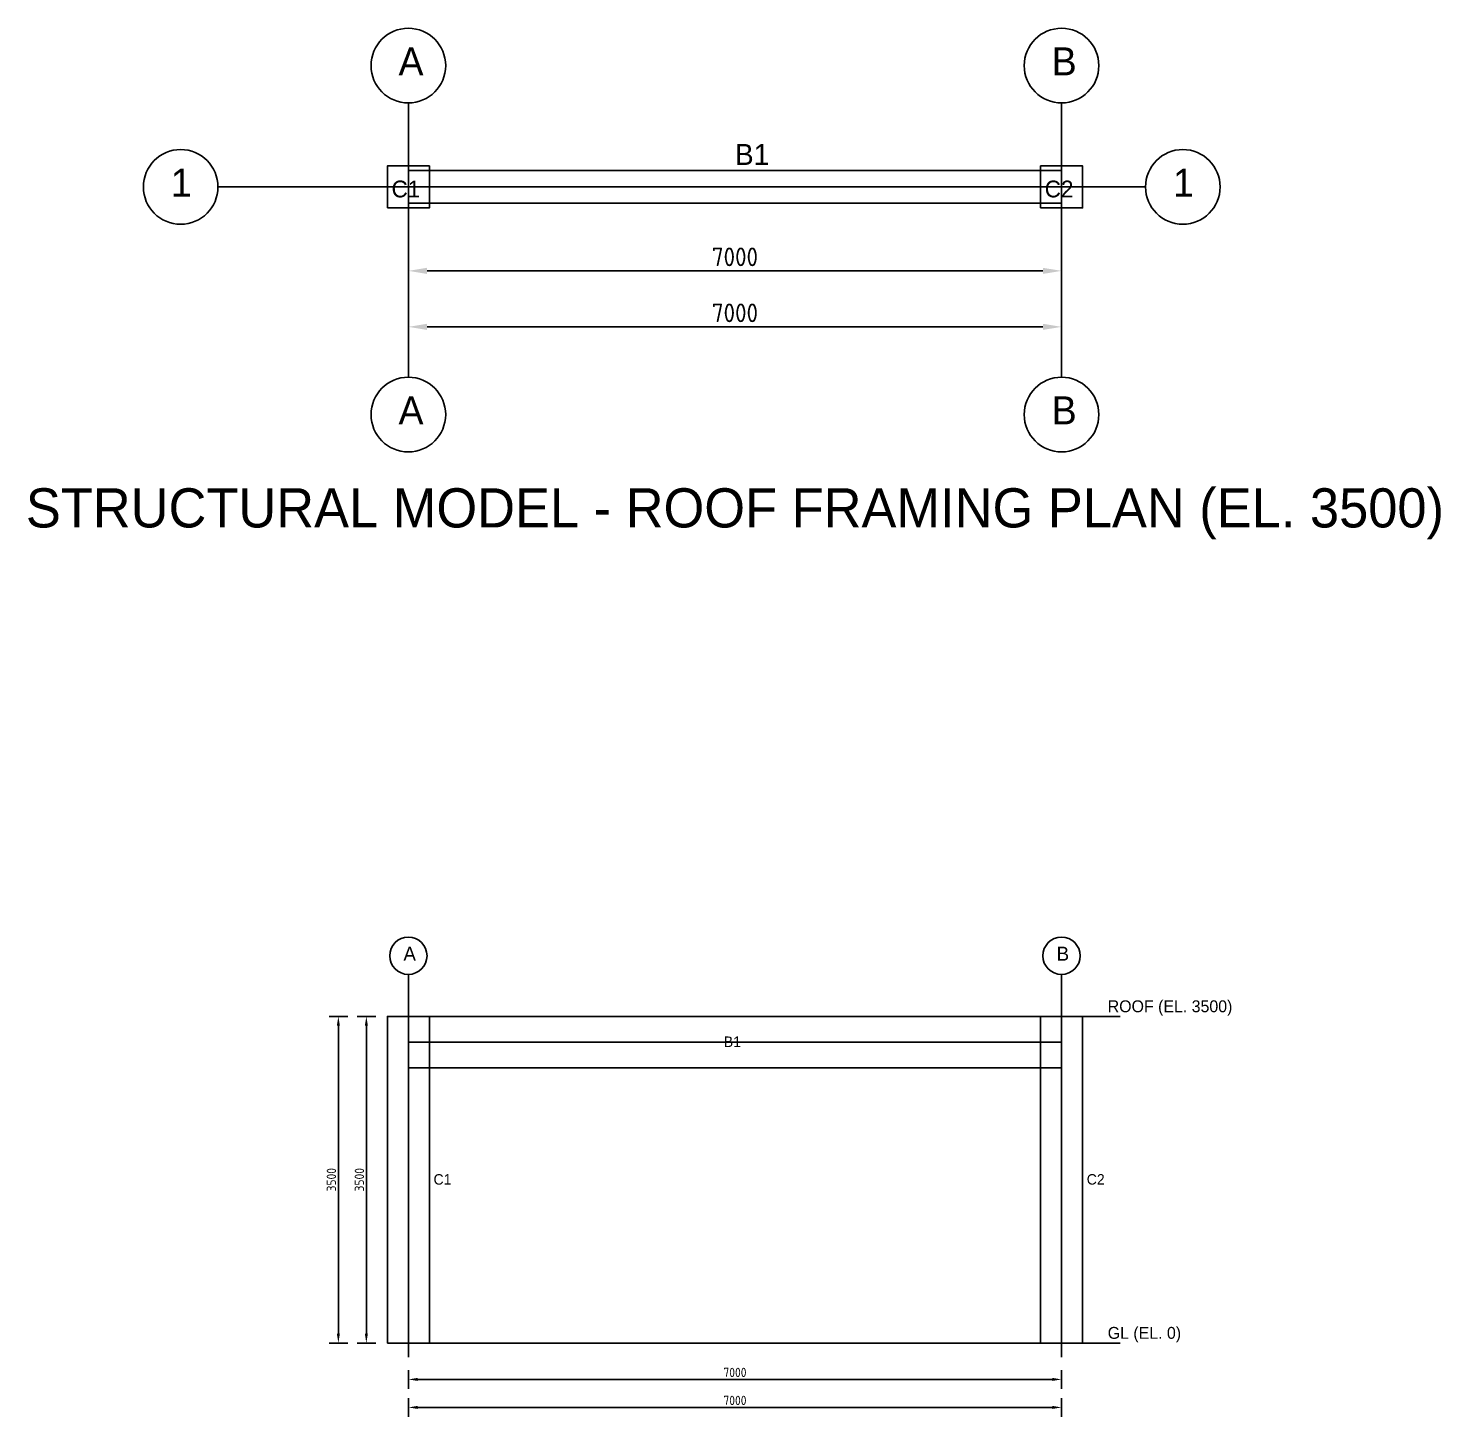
# Model space of a CAD drawing. Header units: metres. Extents: x -4073 to 22081, y -47896 to 1700.
# Drawn here: x -4073 to 11064, y -13180 to 1700 of the extents above; entities that cross this region are included whole.
import ezdxf
from ezdxf.enums import TextEntityAlignment as Align

# ---------------------------------------------------------------- set-up
doc = ezdxf.new("R2010")
doc.units = ezdxf.units.M
for name, color, linetype in [('BEAM', 7, 'Continuous'), ('CENTERLINE', 4, 'Continuous'), ('COLUMN', 7, 'Continuous'), ('DIM_LINEAR', 3, 'Continuous'), ('GRID', 4, 'Continuous'), ('LEVEL', 8, 'Continuous'), ('TEXT', 151, 'Continuous'), ('TITLE', 2, 'Continuous')]:
    doc.layers.add(name, color=color, linetype=linetype)
doc.styles.add('Dimension', font='isocp')
doc.dimstyles.new('DIM_ELEV', dxfattribs={"dimtxt": 100, "dimasz": 100, "dimexe": 100, "dimexo": 100, "dimgap": 25, "dimtad": 1, "dimdsep": 46, "dimtxsty": 'Dimension', "dimcen": 2.5, "dimclrd": 132, "dimclre": 132, "dimclrt": 151, "dimazin": 3, "dimtfac": 1, "dimtmove": 0, "dimatfit": 3, "dimfxl": 100, "dimfxlon": 1})
doc.dimstyles.new('DIM_PLAN', dxfattribs={"dimtxt": 200, "dimasz": 200, "dimexe": 200, "dimexo": 200, "dimgap": 50, "dimtad": 1, "dimdsep": 46, "dimtxsty": 'Dimension', "dimcen": 2.5, "dimclrd": 132, "dimclre": 132, "dimclrt": 151, "dimazin": 3, "dimtfac": 1, "dimtmove": 0, "dimatfit": 3, "dimfxl": 200, "dimfxlon": 1})

msp = doc.modelspace()

# ---------------------------------------------------------------- linework, layer by layer
at = {"layer": 'BEAM'}
for p, q in [((0, 175), (7000, 175)), ((0, -175), (7000, -175))]:
    msp.add_line(p, q, dxfattribs=at)
msp.add_lwpolyline([(0, -9440), (7000, -9440), (7000, -8890), (0, -8890), (0, -9440)], close=True, dxfattribs=at)
at = {"layer": 'CENTERLINE'}
for p, q in [((0, 0), (7000, 0)), ((0, -12390), (0, -8890)), ((7000, -12390), (7000, -8890)), ((0, -9165), (7000, -9165))]:
    msp.add_line(p, q, dxfattribs=at)
at = {"layer": 'COLUMN'}
for points in [[(-225, -225), (225, -225), (225, 225), (-225, 225), (-225, -225)], [(6775, -225), (7225, -225), (7225, 225), (6775, 225), (6775, -225)], [(-225, -12390), (225, -12390), (225, -8890), (-225, -8890), (-225, -12390)], [(6775, -12390), (7225, -12390), (7225, -8890), (6775, -8890), (6775, -12390)]]:
    msp.add_lwpolyline(points, close=True, dxfattribs=at)
at = {"layer": 'GRID'}
for p, q in [((0, -2040), (0, 900)), ((7000, -2040), (7000, 900)), ((-2040, 0), (7900, 0)), ((0, -12540), (0, -8440)), ((7000, -12540), (7000, -8440))]:
    msp.add_line(p, q, dxfattribs=at)
for centre, radius in [((0, 1300), 400), ((7000, 1300), 400), ((-2440, 0), 400), ((8300, 0), 400), ((0, -2440), 400), ((7000, -2440), 400), ((0, -8240), 200), ((7000, -8240), 200)]:
    msp.add_circle(centre, radius, dxfattribs=at)
at = {"layer": 'LEVEL'}
for p, q in [((-150, -8890), (7450, -8890)), ((7450, -8890), (7630, -8890)), ((-150, -12390), (7450, -12390)), ((7450, -12390), (7630, -12390))]:
    msp.add_line(p, q, dxfattribs=at)

# ---------------------------------------------------------------- texts
at = {"layer": 'TEXT'}
for s, height, p in [('A', 300, (-105, 1195)), ('B', 300, (6895, 1195)), ('B1', 225, (3500, 235)), ('1', 300, (-2545, -105)), ('1', 300, (8195, -105)), ('C1', 180, (-180, -112.5)), ('C2', 180, (6820, -112.5)), ('A', 300, (-105, -2545)), ('B', 300, (6895, -2545)), ('A', 150, (-52.5, -8292.5)), ('B', 150, (6947.5, -8292.5)), ('ROOF (EL. 3500)', 127.5, (7495, -8845)), ('B1', 112.5, (3380, -9217.5)), ('C1', 112.5, (270, -10692.5)), ('C2', 112.5, (7270, -10692.5)), ('GL (EL. 0)', 127.5, (7495, -12345))]:
    msp.add_text(s, height=height, dxfattribs=at).set_placement(p)
at = {"layer": 'TITLE'}
msp.add_text('STRUCTURAL MODEL - ROOF FRAMING PLAN (EL. 3500)', height=420, dxfattribs=at).set_placement((3500, -3440), align=Align.MIDDLE_CENTER)

# ---------------------------------------------------------------- dimensions: what is measured, and where the dimension line sits
at = {"layer": 'DIM_LINEAR'}
for base, p1, p2, dimstyle in [((0, -900), (0, 0), (7000, 0), 'DIM_PLAN'), ((0, -1500), (0, 0), (7000, 0), 'DIM_PLAN'), ((0, -12780), (0, -12390), (7000, -12390), 'DIM_ELEV'), ((0, -13080), (0, -12390), (7000, -12390), 'DIM_ELEV')]:
    msp.add_linear_dim(base=base, p1=p1, p2=p2, dimstyle=dimstyle, dxfattribs=at).render()
for base in [(-750, -12390), (-450, -12390)]:
    msp.add_linear_dim(base=base, p1=(0, -12390), p2=(0, -8890), angle=90, dimstyle='DIM_ELEV', dxfattribs=at).render()

doc.saveas('drawing.dxf')
